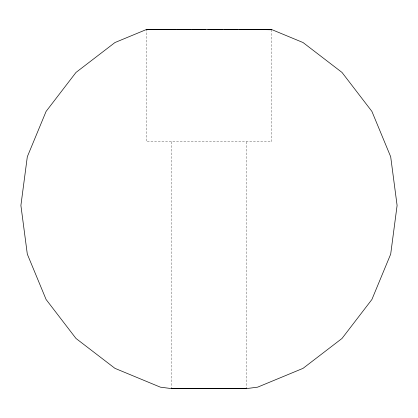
<?xml version="1.0" encoding="UTF-8"?>
<svg xmlns="http://www.w3.org/2000/svg" width="418" height="418" viewBox="0 0 418 418"><rect width="100%" height="100%" fill="white"/><g stroke="black" fill="none" stroke-linecap="round" stroke-linejoin="round"><path stroke-width="0.31" stroke-dasharray="2.09 1.57" d="M271.47 29.762L271.47 141.838L146.53 141.838L146.53 29.762M246.479 141.838L246.479 387.904M171.521 141.838L171.521 387.904"/><path stroke-width="0.63" d="M190.561 29.542C176.683 29.385 162.607 29.866 148.892 29.37L147.267 29.762L146.775 29.37L146.53 29.762C156.107 29.176 165.831 29.83 175.503 29.563M246.333 388.63L171.521 388.557L246.333 388.63L257.681 387.141L303.05 368.347L342.008 338.455L371.9 299.497L390.689 254.134L397.1 205.447L390.689 156.766L371.9 111.397L342.008 72.439L303.05 42.547L271.225 29.37L270.733 29.762C239.592 29.176 207.992 29.877 176.694 29.464M146.775 29.37L114.95 42.547L75.992 72.439L46.1 111.397L27.311 156.766L20.9 205.447L27.311 254.134L46.1 299.497L75.992 338.455L114.95 368.347L160.319 387.141L171.667 388.63M237.523 29.594L223.823 29.464M238.819 29.479C248.909 29.459 259.16 29.85 269.108 29.37L271.47 29.762L271.225 29.37M222.543 29.563L207.809 29.453M191.726 29.453L206.017 29.584"/></g></svg>
